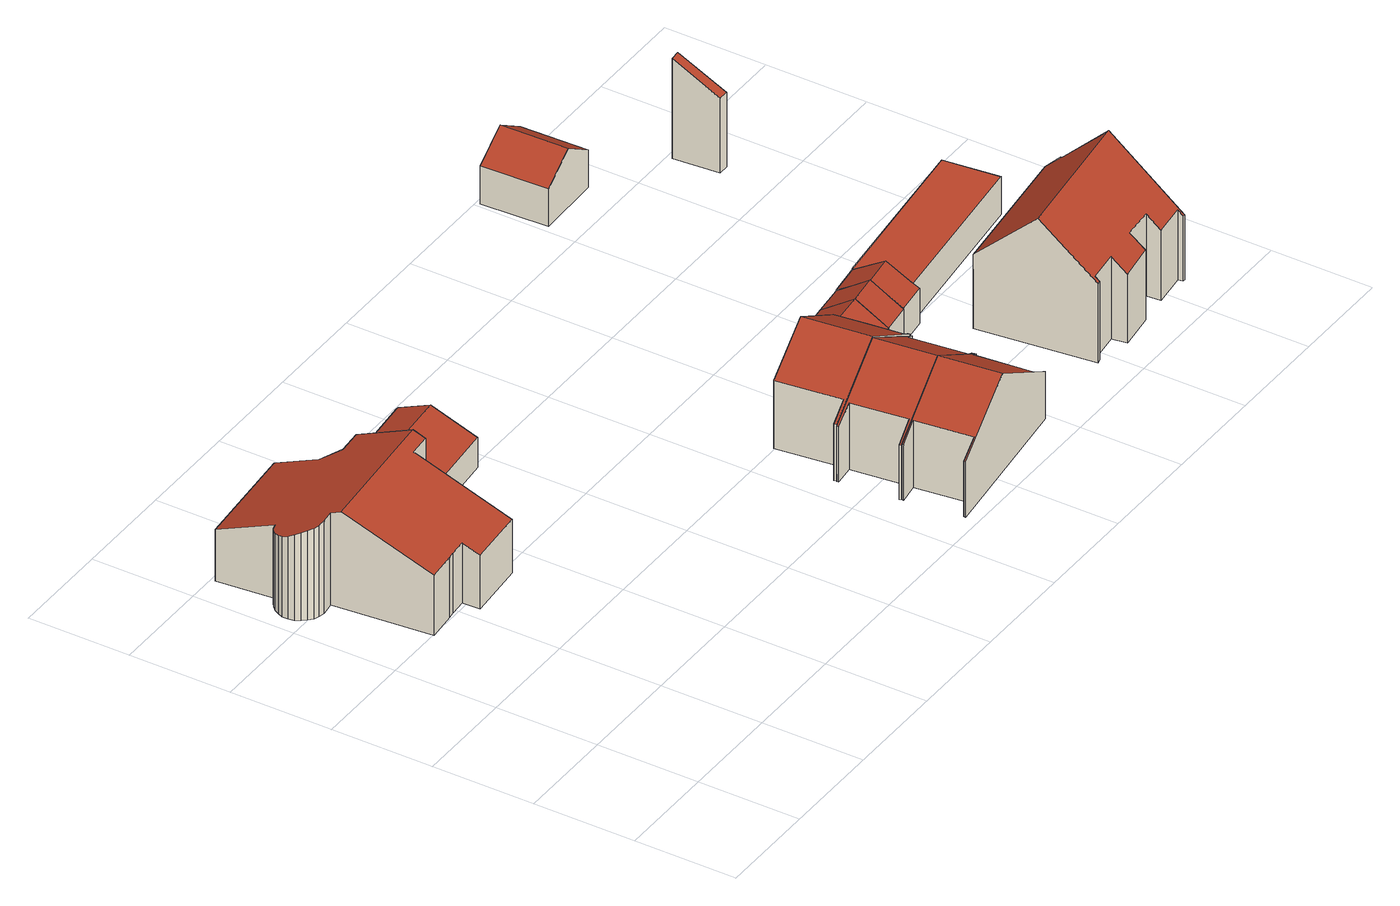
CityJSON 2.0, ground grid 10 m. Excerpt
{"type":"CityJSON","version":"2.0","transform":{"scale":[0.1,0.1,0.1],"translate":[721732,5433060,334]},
"CityObjects":{
"building1":{"type":"Building","attributes":{"Gemeindeschluessel":"09362000","HoeheDach":"345.980","HoeheGrund":"336.130","Methode":"2000","NiedrigsteTraufeDesGebaeudes":"341.359","Geometrietyp2DReferenz":"3000","measuredHeight":9.85,"function":"31001_1000","roofType":"3100"},"address":[{"Country":"Germany","Locality":"Regensburg","ThoroughfareName":"Biersackgasse 1"}],"geometry":[{"type":"Solid","lod":"2","boundaries":[[[[0,1,2,3,4,5,6,7,8,9,10,11,12,13,14,15,16,17,18,19,20]],[[21,5,4,22]],[[23,10,9,24]],[[25,7,6,26]],[[27,0,20,28]],[[29,19,18,30]],[[31,32,33,12,11]],[[34,35,14,13,36]],[[34,36,37,38]],[[28,20,19,29]],[[39,3,2,40]],[[41,42,43,44]],[[22,4,3,39]],[[31,23,24,45,25,26,21,22,39,40,46,27,28,29,30,47,48,49,35,34,38,50,51,52,41,44,32]],[[40,2,1,46]],[[33,43,42,53,54,55,37,36,13,12]],[[47,17,16,48]],[[51,54,53,52]],[[31,11,10,23]],[[0,27,46,1]],[[50,55,54,51]],[[24,9,8,45]],[[38,37,55,50]],[[52,53,42,41]],[[48,16,15,49]],[[7,25,45,8]],[[30,18,17,47]],[[26,6,5,21]],[[49,15,14,35]],[[44,43,33,32]]]],"semantics":{"surfaces":[{"type":"RoofSurface","Dachneigung":"67.361","Dachorientierung":"357.130","Flaeche":"158.923","Z_MAX":"9.850","Z_MAX_ASL":"345.980","Z_MIN":"5.229","Z_MIN_ASL":"341.359"},{"type":"WallSurface","Flaeche":"4.812","Z_MAX":"8.750","Z_MAX_ASL":"344.880","Z_MIN":"-0.000","Z_MIN_ASL":"336.130"},{"type":"WallSurface","Flaeche":"5.278","Z_MAX":"9.468","Z_MAX_ASL":"345.598","Z_MIN":"-0.000","Z_MIN_ASL":"336.130"},{"type":"WallSurface","Flaeche":"5.039","Z_MAX":"9.157","Z_MAX_ASL":"345.288","Z_MIN":"-0.000","Z_MIN_ASL":"336.130"},{"type":"WallSurface","Flaeche":"4.268","Z_MAX":"7.734","Z_MAX_ASL":"343.864","Z_MIN":"-0.000","Z_MIN_ASL":"336.130"},{"type":"WallSurface","Flaeche":"35.976","Z_MAX":"7.576","Z_MAX_ASL":"343.706","Z_MIN":"-0.000","Z_MIN_ASL":"336.130"},{"type":"WallSurface","Flaeche":"79.052","Z_MAX":"9.850","Z_MAX_ASL":"345.980","Z_MIN":"-0.000","Z_MIN_ASL":"336.130"},{"type":"WallSurface","Flaeche":"58.484","Z_MAX":"9.850","Z_MAX_ASL":"345.980","Z_MIN":"-0.000","Z_MIN_ASL":"336.130"},{"type":"WallSurface","Flaeche":"20.923","Z_MAX":"9.330","Z_MAX_ASL":"345.460","Z_MIN":"-0.000","Z_MIN_ASL":"336.130"},{"type":"WallSurface","Flaeche":"4.260","Z_MAX":"7.627","Z_MAX_ASL":"343.757","Z_MIN":"-0.000","Z_MIN_ASL":"336.130"},{"type":"WallSurface","Flaeche":"4.554","Z_MAX":"8.291","Z_MAX_ASL":"344.421","Z_MIN":"-0.000","Z_MIN_ASL":"336.130"},{"type":"WallSurface","Flaeche":"3.417","Z_MAX":"6.205","Z_MAX_ASL":"342.335","Z_MIN":"-0.000","Z_MIN_ASL":"336.130"},{"type":"WallSurface","Flaeche":"4.635","Z_MAX":"8.519","Z_MAX_ASL":"344.649","Z_MIN":"-0.000","Z_MIN_ASL":"336.130"},{"type":"GroundSurface","Flaeche":"256.060","Z_MAX":"-0.000","Z_MAX_ASL":"336.130","Z_MIN":"-0.000","Z_MIN_ASL":"336.130"},{"type":"WallSurface","Flaeche":"4.449","Z_MAX":"8.073","Z_MAX_ASL":"344.203","Z_MIN":"-0.000","Z_MIN_ASL":"336.130"},{"type":"RoofSurface","Dachneigung":"67.361","Dachorientierung":"177.130","Flaeche":"118.513","Z_MAX":"9.850","Z_MAX_ASL":"345.980","Z_MIN":"5.476","Z_MIN_ASL":"341.606"},{"type":"WallSurface","Flaeche":"25.821","Z_MAX":"6.992","Z_MAX_ASL":"343.122","Z_MIN":"-0.000","Z_MIN_ASL":"336.130"},{"type":"WallSurface","Flaeche":"10.174","Z_MAX":"6.203","Z_MAX_ASL":"342.333","Z_MIN":"-0.000","Z_MIN_ASL":"336.130"},{"type":"WallSurface","Flaeche":"12.987","Z_MAX":"9.468","Z_MAX_ASL":"345.598","Z_MIN":"-0.000","Z_MIN_ASL":"336.130"},{"type":"WallSurface","Flaeche":"4.308","Z_MAX":"7.884","Z_MAX_ASL":"344.014","Z_MIN":"-0.000","Z_MIN_ASL":"336.130"},{"type":"WallSurface","Flaeche":"31.855","Z_MAX":"5.476","Z_MAX_ASL":"341.606","Z_MIN":"-0.000","Z_MIN_ASL":"336.130"},{"type":"WallSurface","Flaeche":"5.152","Z_MAX":"9.414","Z_MAX_ASL":"345.545","Z_MIN":"-0.000","Z_MIN_ASL":"336.130"},{"type":"WallSurface","Flaeche":"68.417","Z_MAX":"9.330","Z_MAX_ASL":"345.460","Z_MIN":"-0.000","Z_MIN_ASL":"336.130"},{"type":"WallSurface","Flaeche":"10.496","Z_MAX":"6.205","Z_MAX_ASL":"342.335","Z_MIN":"-0.000","Z_MIN_ASL":"336.130"},{"type":"WallSurface","Flaeche":"15.302","Z_MAX":"7.627","Z_MAX_ASL":"343.757","Z_MIN":"-0.000","Z_MIN_ASL":"336.130"},{"type":"WallSurface","Flaeche":"5.134","Z_MAX":"9.308","Z_MAX_ASL":"345.438","Z_MIN":"-0.000","Z_MIN_ASL":"336.130"},{"type":"WallSurface","Flaeche":"56.363","Z_MAX":"5.234","Z_MAX_ASL":"341.364","Z_MIN":"-0.000","Z_MIN_ASL":"336.130"},{"type":"WallSurface","Flaeche":"4.956","Z_MAX":"8.967","Z_MAX_ASL":"345.097","Z_MIN":"-0.000","Z_MIN_ASL":"336.130"},{"type":"WallSurface","Flaeche":"18.176","Z_MAX":"7.631","Z_MAX_ASL":"343.761","Z_MIN":"-0.000","Z_MIN_ASL":"336.130"},{"type":"WallSurface","Flaeche":"18.448","Z_MAX":"6.204","Z_MAX_ASL":"342.334","Z_MIN":"-0.000","Z_MIN_ASL":"336.130"}],"values":[[0,1,2,3,4,5,6,7,8,9,10,11,12,13,14,15,16,17,18,19,20,21,22,23,24,25,26,27,28,29]]}}]},
"building2":{"type":"Building","attributes":{"Gemeindeschluessel":"09362000","HoeheDach":"341.314","HoeheGrund":"336.280","Methode":"2000","NiedrigsteTraufeDesGebaeudes":"339.428","Geometrietyp2DReferenz":"3000","measuredHeight":5.03,"function":"31001_2463","roofType":"3100"},"geometry":[{"type":"Solid","lod":"2","boundaries":[[[[56,57,58,59]],[[60,56,59,61,62,63]],[[64,65,66,67,68,69]],[[61,69,68,62]],[[62,68,67,63]],[[59,58,64,69,61]],[[63,67,66,60]],[[60,66,65,57,56]],[[58,57,65,64]]]],"semantics":{"surfaces":[{"type":"WallSurface","Flaeche":"30.323","Z_MAX":"3.148","Z_MAX_ASL":"339.428","Z_MIN":"0.000","Z_MIN_ASL":"336.280"},{"type":"GroundSurface","Flaeche":"72.489","Z_MAX":"0.000","Z_MAX_ASL":"336.280","Z_MIN":"0.000","Z_MIN_ASL":"336.280"},{"type":"RoofSurface","Dachneigung":"67.292","Dachorientierung":"354.873","Flaeche":"31.434","Z_MAX":"5.034","Z_MAX_ASL":"341.314","Z_MIN":"3.756","Z_MIN_ASL":"340.036"},{"type":"WallSurface","Flaeche":"5.692","Z_MAX":"4.170","Z_MAX_ASL":"340.450","Z_MIN":"0.000","Z_MIN_ASL":"336.280"},{"type":"WallSurface","Flaeche":"31.412","Z_MAX":"3.759","Z_MAX_ASL":"340.039","Z_MIN":"0.000","Z_MIN_ASL":"336.280"},{"type":"WallSurface","Flaeche":"27.937","Z_MAX":"5.034","Z_MAX_ASL":"341.314","Z_MIN":"0.000","Z_MIN_ASL":"336.280"},{"type":"WallSurface","Flaeche":"1.056","Z_MAX":"3.761","Z_MAX_ASL":"340.041","Z_MIN":"0.000","Z_MIN_ASL":"336.280"},{"type":"WallSurface","Flaeche":"31.823","Z_MAX":"5.034","Z_MAX_ASL":"341.314","Z_MIN":"0.000","Z_MIN_ASL":"336.280"},{"type":"RoofSurface","Dachneigung":"67.295","Dachorientierung":"174.880","Flaeche":"47.145","Z_MAX":"5.034","Z_MAX_ASL":"341.314","Z_MIN":"3.148","Z_MIN_ASL":"339.428"}],"values":[[0,1,2,3,4,5,6,7,8]]}}]},
"building3":{"type":"Building","attributes":{"Gemeindeschluessel":"09362000","HoeheDach":"345.960","HoeheGrund":"335.750","Methode":"2000","NiedrigsteTraufeDesGebaeudes":"340.648","Geometrietyp2DReferenz":"3000","measuredHeight":10.21,"function":"31001_1000","roofType":"3100"},"address":[{"Country":"Germany","Locality":"Regensburg","ThoroughfareName":"Großprüfening 22e"}],"geometry":[{"type":"Solid","lod":"2","boundaries":[[[[70,71,72,73]],[[74,75,76,77]],[[78,79,72,71,76,75,80,81]],[[72,79,82,73]],[[74,83,84,80,75]],[[85,86,87,88]],[[82,79,78,89]],[[78,81,90,91,89]],[[92,87,86,93,90,81,80,84]],[[94,92,84,83]],[[95,93,86,85]],[[88,87,92,94]],[[91,95,85,88,94,83,74,77,70,73,82,89]],[[76,71,70,77]],[[91,90,93,95]]]],"semantics":{"surfaces":[{"type":"WallSurface","Flaeche":"34.446","Z_MAX":"6.166","Z_MAX_ASL":"341.916","Z_MIN":"0.000","Z_MIN_ASL":"335.750"},{"type":"WallSurface","Flaeche":"1.210","Z_MAX":"5.710","Z_MAX_ASL":"341.460","Z_MIN":"0.000","Z_MIN_ASL":"335.750"},{"type":"RoofSurface","Dachneigung":"57.970","Dachorientierung":"85.586","Flaeche":"46.427","Z_MAX":"10.210","Z_MAX_ASL":"345.960","Z_MIN":"4.898","Z_MIN_ASL":"340.648"},{"type":"WallSurface","Flaeche":"11.210","Z_MAX":"6.166","Z_MAX_ASL":"341.916","Z_MIN":"0.000","Z_MIN_ASL":"335.750"},{"type":"WallSurface","Flaeche":"114.485","Z_MAX":"10.210","Z_MAX_ASL":"345.960","Z_MIN":"0.000","Z_MIN_ASL":"335.750"},{"type":"WallSurface","Flaeche":"38.801","Z_MAX":"6.979","Z_MAX_ASL":"342.729","Z_MIN":"0.000","Z_MIN_ASL":"335.750"},{"type":"WallSurface","Flaeche":"0.981","Z_MAX":"4.902","Z_MAX_ASL":"340.652","Z_MIN":"0.000","Z_MIN_ASL":"335.750"},{"type":"WallSurface","Flaeche":"121.231","Z_MAX":"10.210","Z_MAX_ASL":"345.960","Z_MIN":"0.000","Z_MIN_ASL":"335.750"},{"type":"RoofSurface","Dachneigung":"57.970","Dachorientierung":"265.585","Flaeche":"37.650","Z_MAX":"10.210","Z_MAX_ASL":"345.960","Z_MIN":"5.710","Z_MIN_ASL":"341.460"},{"type":"WallSurface","Flaeche":"1.144","Z_MAX":"5.713","Z_MAX_ASL":"341.463","Z_MIN":"0.000","Z_MIN_ASL":"335.750"},{"type":"WallSurface","Flaeche":"12.634","Z_MAX":"6.979","Z_MAX_ASL":"342.729","Z_MIN":"0.000","Z_MIN_ASL":"335.750"},{"type":"WallSurface","Flaeche":"12.583","Z_MAX":"6.953","Z_MAX_ASL":"342.703","Z_MIN":"0.000","Z_MIN_ASL":"335.750"},{"type":"GroundSurface","Flaeche":"71.277","Z_MAX":"0.000","Z_MAX_ASL":"335.750","Z_MIN":"0.000","Z_MIN_ASL":"335.750"},{"type":"WallSurface","Flaeche":"4.405","Z_MAX":"6.166","Z_MAX_ASL":"341.916","Z_MIN":"0.000","Z_MIN_ASL":"335.750"},{"type":"WallSurface","Flaeche":"1.261","Z_MAX":"5.736","Z_MAX_ASL":"341.486","Z_MIN":"0.000","Z_MIN_ASL":"335.750"}],"values":[[0,1,2,3,4,5,6,7,8,9,10,11,12,13,14]]}}]},
"building4":{"type":"Building","attributes":{"Gemeindeschluessel":"09362000","HoeheDach":"345.960","HoeheGrund":"335.820","Methode":"2000","NiedrigsteTraufeDesGebaeudes":"341.448","Geometrietyp2DReferenz":"3000","measuredHeight":10.14,"function":"31001_1000","roofType":"3100"},"address":[{"Country":"Germany","Locality":"Regensburg","ThoroughfareName":"Großprüfening 22d"}],"geometry":[{"type":"Solid","lod":"2","boundaries":[[[[96,97,98,99]],[[100,101,102,80,103,98,97,104]],[[105,99,98,103,106]],[[105,106,107,108]],[[80,75,109,110,111,107,106,103]],[[102,83,74,75,80]],[[112,110,109,113]],[[114,111,110,112]],[[113,109,75,74]],[[83,115,116,117,96,99,105,108,114,112,113,74]],[[83,102,101,115]],[[100,116,115,101]],[[116,100,104,117]],[[108,107,111,114]],[[117,104,97,96]]]],"semantics":{"surfaces":[{"type":"WallSurface","Flaeche":"1.243","Z_MAX":"5.645","Z_MAX_ASL":"341.465","Z_MIN":"-0.000","Z_MIN_ASL":"335.820"},{"type":"RoofSurface","Dachneigung":"57.985","Dachorientierung":"265.194","Flaeche":"37.839","Z_MAX":"10.140","Z_MAX_ASL":"345.960","Z_MIN":"5.627","Z_MIN_ASL":"341.448"},{"type":"WallSurface","Flaeche":"113.525","Z_MAX":"10.140","Z_MAX_ASL":"345.960","Z_MIN":"-0.000","Z_MIN_ASL":"335.820"},{"type":"WallSurface","Flaeche":"1.073","Z_MAX":"5.644","Z_MAX_ASL":"341.464","Z_MIN":"-0.000","Z_MIN_ASL":"335.820"},{"type":"RoofSurface","Dachneigung":"57.985","Dachorientierung":"85.194","Flaeche":"45.836","Z_MAX":"10.140","Z_MAX_ASL":"345.960","Z_MIN":"5.640","Z_MIN_ASL":"341.460"},{"type":"WallSurface","Flaeche":"113.496","Z_MAX":"10.140","Z_MAX_ASL":"345.960","Z_MIN":"-0.000","Z_MIN_ASL":"335.820"},{"type":"WallSurface","Flaeche":"4.366","Z_MAX":"6.113","Z_MAX_ASL":"341.933","Z_MIN":"-0.000","Z_MIN_ASL":"335.820"},{"type":"WallSurface","Flaeche":"34.089","Z_MAX":"6.113","Z_MAX_ASL":"341.933","Z_MIN":"-0.000","Z_MIN_ASL":"335.820"},{"type":"WallSurface","Flaeche":"1.131","Z_MAX":"5.659","Z_MAX_ASL":"341.479","Z_MIN":"-0.000","Z_MIN_ASL":"335.820"},{"type":"GroundSurface","Flaeche":"70.948","Z_MAX":"-0.000","Z_MAX_ASL":"335.820","Z_MIN":"-0.000","Z_MIN_ASL":"335.820"},{"type":"WallSurface","Flaeche":"1.131","Z_MAX":"5.629","Z_MAX_ASL":"341.450","Z_MIN":"-0.000","Z_MIN_ASL":"335.820"},{"type":"WallSurface","Flaeche":"12.624","Z_MAX":"6.889","Z_MAX_ASL":"342.709","Z_MIN":"-0.000","Z_MIN_ASL":"335.820"},{"type":"WallSurface","Flaeche":"38.644","Z_MAX":"6.889","Z_MAX_ASL":"342.709","Z_MIN":"-0.000","Z_MIN_ASL":"335.820"},{"type":"WallSurface","Flaeche":"4.362","Z_MAX":"6.108","Z_MAX_ASL":"341.928","Z_MIN":"-0.000","Z_MIN_ASL":"335.820"},{"type":"WallSurface","Flaeche":"12.512","Z_MAX":"6.889","Z_MAX_ASL":"342.709","Z_MIN":"-0.000","Z_MIN_ASL":"335.820"}],"values":[[0,1,2,3,4,5,6,7,8,9,10,11,12,13,14]]}}]},
"building5":{"type":"Building","attributes":{"Gemeindeschluessel":"09362000","HoeheDach":"346.100","HoeheGrund":"335.881","Methode":"2000","NiedrigsteTraufeDesGebaeudes":"341.652","Geometrietyp2DReferenz":"3000","measuredHeight":10.22,"function":"31001_1000","roofType":"3100"},"address":[{"Country":"Germany","Locality":"Regensburg","ThoroughfareName":"Großprüfening 22c"}],"geometry":[{"type":"Solid","lod":"2","boundaries":[[[[118,119,120,121,122,123,124,125,126]],[[127,128,129,130,131,132]],[[133,125,124,134]],[[123,135,134,124]],[[122,121,132,131,136]],[[130,129,118,126,137]],[[133,134,135,136,131,130,137]],[[125,133,137,126]],[[120,127,132,121]],[[122,136,135,123]],[[118,129,128,119]],[[127,120,119,128]]]],"semantics":{"surfaces":[{"type":"GroundSurface","Flaeche":"78.804","Z_MAX":"-0.001","Z_MAX_ASL":"335.880","Z_MIN":"-0.001","Z_MIN_ASL":"335.880"},{"type":"RoofSurface","Dachneigung":"58.358","Dachorientierung":"263.126","Flaeche":"41.650","Z_MAX":"10.219","Z_MAX_ASL":"346.100","Z_MIN":"5.771","Z_MIN_ASL":"341.652"},{"type":"WallSurface","Flaeche":"4.500","Z_MAX":"6.264","Z_MAX_ASL":"342.146","Z_MIN":"-0.001","Z_MIN_ASL":"335.880"},{"type":"WallSurface","Flaeche":"22.171","Z_MAX":"6.264","Z_MAX_ASL":"342.146","Z_MIN":"-0.001","Z_MIN_ASL":"335.880"},{"type":"WallSurface","Flaeche":"97.917","Z_MAX":"10.219","Z_MAX_ASL":"346.100","Z_MIN":"-0.001","Z_MIN_ASL":"335.880"},{"type":"WallSurface","Flaeche":"115.119","Z_MAX":"10.219","Z_MAX_ASL":"346.100","Z_MIN":"-0.001","Z_MIN_ASL":"335.880"},{"type":"RoofSurface","Dachneigung":"58.358","Dachorientierung":"83.126","Flaeche":"50.914","Z_MAX":"10.219","Z_MAX_ASL":"346.100","Z_MIN":"5.802","Z_MIN_ASL":"341.683"},{"type":"WallSurface","Flaeche":"1.231","Z_MAX":"5.805","Z_MAX_ASL":"341.686","Z_MIN":"-0.001","Z_MIN_ASL":"335.880"},{"type":"WallSurface","Flaeche":"45.332","Z_MAX":"6.999","Z_MAX_ASL":"342.880","Z_MIN":"-0.001","Z_MIN_ASL":"335.880"},{"type":"WallSurface","Flaeche":"18.614","Z_MAX":"6.264","Z_MAX_ASL":"342.146","Z_MIN":"-0.001","Z_MIN_ASL":"335.880"},{"type":"WallSurface","Flaeche":"1.282","Z_MAX":"5.773","Z_MAX_ASL":"341.654","Z_MIN":"-0.001","Z_MIN_ASL":"335.880"},{"type":"WallSurface","Flaeche":"12.730","Z_MAX":"6.999","Z_MAX_ASL":"342.880","Z_MIN":"-0.001","Z_MIN_ASL":"335.880"}],"values":[[0,1,2,3,4,5,6,7,8,9,10,11]]}}]},
"building6":{"type":"Building","attributes":{"Gemeindeschluessel":"09362000","HoeheDach":"340.720","HoeheGrund":"334.990","Methode":"1000","NiedrigsteTraufeDesGebaeudes":"338.592","Geometrietyp2DReferenz":"3000","measuredHeight":5.73,"function":"31001_2000","roofType":"3100"},"geometry":[{"type":"Solid","lod":"2","boundaries":[[[[138,139,140,141,142]],[[143,140,139,144]],[[145,138,142,146,147]],[[144,139,138,145]],[[148,143,144,145,147]],[[147,146,149,148]],[[142,141,149,146]],[[148,149,141,140,143]]]],"semantics":{"surfaces":[{"type":"RoofSurface","Dachneigung":"55.997","Dachorientierung":"172.987","Flaeche":"17.399","Z_MAX":"5.730","Z_MAX_ASL":"340.720","Z_MIN":"3.606","Z_MIN_ASL":"338.596"},{"type":"WallSurface","Flaeche":"16.502","Z_MAX":"3.606","Z_MAX_ASL":"338.596","Z_MIN":"0.000","Z_MIN_ASL":"334.990"},{"type":"WallSurface","Flaeche":"15.726","Z_MAX":"5.730","Z_MAX_ASL":"340.720","Z_MIN":"0.000","Z_MIN_ASL":"334.990"},{"type":"WallSurface","Flaeche":"13.694","Z_MAX":"5.610","Z_MAX_ASL":"340.600","Z_MIN":"0.000","Z_MIN_ASL":"334.990"},{"type":"GroundSurface","Flaeche":"28.855","Z_MAX":"0.000","Z_MAX_ASL":"334.990","Z_MIN":"0.000","Z_MIN_ASL":"334.990"},{"type":"WallSurface","Flaeche":"16.499","Z_MAX":"3.609","Z_MAX_ASL":"338.599","Z_MIN":"0.000","Z_MIN_ASL":"334.990"},{"type":"RoofSurface","Dachneigung":"56.007","Dachorientierung":"352.975","Flaeche":"17.405","Z_MAX":"5.730","Z_MAX_ASL":"340.720","Z_MIN":"3.602","Z_MIN_ASL":"338.592"},{"type":"WallSurface","Flaeche":"29.386","Z_MAX":"5.730","Z_MAX_ASL":"340.720","Z_MIN":"0.000","Z_MIN_ASL":"334.990"}],"values":[[0,1,2,3,4,5,6,7]]}}]},
"building7":{"type":"Building","attributes":{"Gemeindeschluessel":"09362000","HoeheDach":"340.653","HoeheGrund":"335.010","Methode":"1000","NiedrigsteTraufeDesGebaeudes":"338.613","Geometrietyp2DReferenz":"3000","measuredHeight":5.64,"function":"31001_2000","roofType":"3100"},"geometry":[{"type":"Solid","lod":"2","boundaries":[[[[140,150,151,141]],[[143,140,141,149,148]],[[152,150,140,143]],[[141,151,153,149]],[[154,152,143,148]],[[154,153,151,150,152]],[[148,149,153,154]]]],"semantics":{"surfaces":[{"type":"RoofSurface","Dachneigung":"57.075","Dachorientierung":"172.927","Flaeche":"11.165","Z_MAX":"5.643","Z_MAX_ASL":"340.653","Z_MIN":"3.607","Z_MIN_ASL":"338.617"},{"type":"WallSurface","Flaeche":"29.104","Z_MAX":"5.643","Z_MAX_ASL":"340.653","Z_MIN":"0.000","Z_MIN_ASL":"335.010"},{"type":"WallSurface","Flaeche":"10.751","Z_MAX":"3.607","Z_MAX_ASL":"338.617","Z_MIN":"0.000","Z_MIN_ASL":"335.010"},{"type":"RoofSurface","Dachneigung":"57.069","Dachorientierung":"352.934","Flaeche":"11.166","Z_MAX":"5.643","Z_MAX_ASL":"340.653","Z_MIN":"3.603","Z_MIN_ASL":"338.613"},{"type":"GroundSurface","Flaeche":"18.742","Z_MAX":"0.000","Z_MAX_ASL":"335.010","Z_MIN":"0.000","Z_MIN_ASL":"335.010"},{"type":"WallSurface","Flaeche":"29.068","Z_MAX":"5.643","Z_MAX_ASL":"340.653","Z_MIN":"0.000","Z_MIN_ASL":"335.010"},{"type":"WallSurface","Flaeche":"10.744","Z_MAX":"3.609","Z_MAX_ASL":"338.619","Z_MIN":"0.000","Z_MIN_ASL":"335.010"}],"values":[[0,1,2,3,4,5,6]]}}]},
"building8":{"type":"Building","attributes":{"Gemeindeschluessel":"09362000","HoeheDach":"340.632","HoeheGrund":"335.070","Methode":"1000","NiedrigsteTraufeDesGebaeudes":"338.656","Geometrietyp2DReferenz":"3000","measuredHeight":5.56,"function":"31001_2000","roofType":"3100"},"geometry":[{"type":"Solid","lod":"2","boundaries":[[[[155,156,157,158,159]],[[159,158,160,161]],[[156,162,163,164,157]],[[161,165,166,155,159]],[[157,164,160,158]],[[166,162,156,155]],[[165,163,162,166]],[[161,160,164,163,165]]]],"semantics":{"surfaces":[{"type":"WallSurface","Flaeche":"28.744","Z_MAX":"5.562","Z_MAX_ASL":"340.632","Z_MIN":"0.000","Z_MIN_ASL":"335.070"},{"type":"WallSurface","Flaeche":"11.408","Z_MAX":"3.586","Z_MAX_ASL":"338.656","Z_MIN":"0.000","Z_MIN_ASL":"335.070"},{"type":"RoofSurface","Dachneigung":"57.835","Dachorientierung":"173.058","Flaeche":"11.809","Z_MAX":"5.562","Z_MAX_ASL":"340.632","Z_MIN":"3.586","Z_MIN_ASL":"338.656"},{"type":"GroundSurface","Flaeche":"19.990","Z_MAX":"0.000","Z_MAX_ASL":"335.070","Z_MIN":"0.000","Z_MIN_ASL":"335.070"},{"type":"RoofSurface","Dachneigung":"57.835","Dachorientierung":"353.050","Flaeche":"11.810","Z_MAX":"5.562","Z_MAX_ASL":"340.632","Z_MIN":"3.586","Z_MIN_ASL":"338.656"},{"type":"WallSurface","Flaeche":"11.405","Z_MAX":"3.586","Z_MAX_ASL":"338.656","Z_MIN":"0.000","Z_MIN_ASL":"335.070"},{"type":"WallSurface","Flaeche":"2.755","Z_MAX":"4.041","Z_MAX_ASL":"339.111","Z_MIN":"0.000","Z_MIN_ASL":"335.070"},{"type":"WallSurface","Flaeche":"25.989","Z_MAX":"5.562","Z_MAX_ASL":"340.632","Z_MIN":"0.000","Z_MIN_ASL":"335.070"}],"values":[[0,1,2,3,4,5,6,7]]}}]},
"building9":{"type":"Building","attributes":{"Gemeindeschluessel":"09362000","HoeheDach":"348.920","HoeheGrund":"335.730","Methode":"2000","NiedrigsteTraufeDesGebaeudes":"342.391","Geometrietyp2DReferenz":"3000","measuredHeight":13.19,"function":"31001_1000","roofType":"3100"},"address":[{"Country":"Germany","Locality":"Regensburg","ThoroughfareName":"Großprüfening 22b"}],"geometry":[{"type":"Solid","lod":"2","boundaries":[[[[167,168,169,170]],[[171,172,173,174,175,176,177,178,179,180,181,169,168,182]],[[170,169,181,183]],[[184,177,176,185]],[[186,174,173,187]],[[188,183,181,180,189]],[[190,182,168,167]],[[186,187,191,192,190,167,170,183,188,193,194,195,196,184,185,197]],[[171,182,190,192]],[[185,176,175,197]],[[175,174,186,197]],[[173,172,191,187]],[[191,172,171,192]],[[193,198,199,194]],[[196,178,177,184]],[[198,193,188,189]],[[200,195,194,199]],[[198,189,180,179,200,199]],[[179,178,196,195,200]]]],"semantics":{"surfaces":[{"type":"WallSurface","Flaeche":"3.989","Z_MAX":"8.506","Z_MAX_ASL":"344.236","Z_MIN":"-0.000","Z_MIN_ASL":"335.730"},{"type":"RoofSurface","Dachneigung":"47.043","Dachorientierung":"175.385","Flaeche":"110.515","Z_MAX":"13.190","Z_MAX_ASL":"348.920","Z_MIN":"6.661","Z_MIN_ASL":"342.391"},{"type":"WallSurface","Flaeche":"3.313","Z_MAX":"8.061","Z_MAX_ASL":"343.791","Z_MIN":"-0.000","Z_MIN_ASL":"335.730"},{"type":"WallSurface","Flaeche":"3.459","Z_MAX":"7.130","Z_MAX_ASL":"342.860","Z_MIN":"-0.000","Z_MIN_ASL":"335.730"},{"type":"WallSurface","Flaeche":"26.389","Z_MAX":"8.513","Z_MAX_ASL":"344.243","Z_MIN":"-0.000","Z_MIN_ASL":"335.730"},{"type":"WallSurface","Flaeche":"121.049","Z_MAX":"13.190","Z_MAX_ASL":"348.920","Z_MIN":"-0.000","Z_MIN_ASL":"335.730"},{"type":"WallSurface","Flaeche":"27.501","Z_MAX":"8.516","Z_MAX_ASL":"344.246","Z_MIN":"-0.000","Z_MIN_ASL":"335.730"},{"type":"GroundSurface","Flaeche":"164.739","Z_MAX":"-0.000","Z_MAX_ASL":"335.730","Z_MIN":"-0.000","Z_MIN_ASL":"335.730"},{"type":"WallSurface","Flaeche":"11.760","Z_MAX":"8.516","Z_MAX_ASL":"344.246","Z_MIN":"-0.000","Z_MIN_ASL":"335.730"},{"type":"WallSurface","Flaeche":"23.025","Z_MAX":"7.130","Z_MAX_ASL":"342.860","Z_MIN":"-0.000","Z_MIN_ASL":"335.730"},{"type":"WallSurface","Flaeche":"11.685","Z_MAX":"8.513","Z_MAX_ASL":"344.243","Z_MIN":"-0.000","Z_MIN_ASL":"335.730"},{"type":"WallSurface","Flaeche":"11.684","Z_MAX":"8.512","Z_MAX_ASL":"344.242","Z_MIN":"-0.000","Z_MIN_ASL":"335.730"},{"type":"WallSurface","Flaeche":"25.995","Z_MAX":"7.120","Z_MAX_ASL":"342.850","Z_MIN":"-0.000","Z_MIN_ASL":"335.730"},{"type":"WallSurface","Flaeche":"12.381","Z_MAX":"8.978","Z_MAX_ASL":"344.708","Z_MIN":"-0.000","Z_MIN_ASL":"335.730"},{"type":"WallSurface","Flaeche":"1.870","Z_MAX":"6.663","Z_MAX_ASL":"342.393","Z_MIN":"-0.000","Z_MIN_ASL":"335.730"},{"type":"WallSurface","Flaeche":"106.558","Z_MAX":"7.587","Z_MAX_ASL":"343.317","Z_MIN":"-0.000","Z_MIN_ASL":"335.730"},{"type":"WallSurface","Flaeche":"1.350","Z_MAX":"8.978","Z_MAX_ASL":"344.708","Z_MIN":"-0.000","Z_MIN_ASL":"335.730"},{"type":"RoofSurface","Dachneigung":"47.043","Dachorientierung":"355.385","Flaeche":"114.580","Z_MAX":"13.190","Z_MAX_ASL":"348.920","Z_MIN":"7.587","Z_MIN_ASL":"343.317"},{"type":"WallSurface","Flaeche":"119.754","Z_MAX":"13.190","Z_MAX_ASL":"348.920","Z_MIN":"-0.000","Z_MIN_ASL":"335.730"}],"values":[[0,1,2,3,4,5,6,7,8,9,10,11,12,13,14,15,16,17,18]]}}]},
"building10":{"type":"Building","attributes":{"Gemeindeschluessel":"09362000","HoeheDach":"341.257","HoeheGrund":"335.230","Methode":"1000","NiedrigsteTraufeDesGebaeudes":"339.096","Geometrietyp2DReferenz":"3000","measuredHeight":6.03,"function":"31001_2000","roofType":"3100"},"geometry":[{"type":"Solid","lod":"2","boundaries":[[[[201,202,203,204]],[[205,206,203,202]],[[207,208,205,202,201]],[[208,209,206,205]],[[204,210,207,201]],[[204,203,206,209,210]],[[210,209,208,207]]]],"semantics":{"surfaces":[{"type":"WallSurface","Flaeche":"25.686","Z_MAX":"3.869","Z_MAX_ASL":"339.099","Z_MIN":"0.000","Z_MIN_ASL":"335.230"},{"type":"RoofSurface","Dachneigung":"56.633","Dachorientierung":"267.937","Flaeche":"26.015","Z_MAX":"6.027","Z_MAX_ASL":"341.257","Z_MIN":"3.866","Z_MIN_ASL":"339.096"},{"type":"WallSurface","Flaeche":"32.357","Z_MAX":"6.023","Z_MAX_ASL":"341.253","Z_MIN":"0.000","Z_MIN_ASL":"335.230"},{"type":"RoofSurface","Dachneigung":"56.629","Dachorientierung":"88.035","Flaeche":"25.934","Z_MAX":"6.027","Z_MAX_ASL":"341.257","Z_MIN":"3.866","Z_MIN_ASL":"339.096"},{"type":"GroundSurface","Flaeche":"43.384","Z_MAX":"0.000","Z_MAX_ASL":"335.230","Z_MIN":"0.000","Z_MIN_ASL":"335.230"},{"type":"WallSurface","Flaeche":"32.457","Z_MAX":"6.027","Z_MAX_ASL":"341.257","Z_MIN":"0.000","Z_MIN_ASL":"335.230"},{"type":"WallSurface","Flaeche":"25.532","Z_MAX":"3.869","Z_MAX_ASL":"339.099","Z_MIN":"0.000","Z_MIN_ASL":"335.230"}],"values":[[0,1,2,3,4,5,6]]}}]},
"building11":{"type":"Building","attributes":{"Gemeindeschluessel":"09362000","HoeheDach":"338.756","HoeheGrund":"334.910","Methode":"1000","NiedrigsteTraufeDesGebaeudes":"338.756","Geometrietyp2DReferenz":"3000","measuredHeight":3.85,"function":"51009_1610","roofType":"1000"},"geometry":[{"type":"Solid","lod":"2","boundaries":[[[[211,212,213,214]],[[215,216,212,211]],[[214,213,217,218]],[[211,214,218,215]],[[218,217,216,215]],[[216,217,213,212]]]],"semantics":{"surfaces":[{"type":"WallSurface","Flaeche":"66.608","Z_MAX":"3.846","Z_MAX_ASL":"338.756","Z_MIN":"0.000","Z_MIN_ASL":"334.910"},{"type":"WallSurface","Flaeche":"21.390","Z_MAX":"3.846","Z_MAX_ASL":"338.756","Z_MIN":"0.000","Z_MIN_ASL":"334.910"},{"type":"WallSurface","Flaeche":"21.154","Z_MAX":"3.846","Z_MAX_ASL":"338.756","Z_MIN":"0.000","Z_MIN_ASL":"334.910"},{"type":"GroundSurface","Flaeche":"95.748","Z_MAX":"0.000","Z_MAX_ASL":"334.910","Z_MIN":"0.000","Z_MIN_ASL":"334.910"},{"type":"WallSurface","Flaeche":"66.551","Z_MAX":"3.846","Z_MAX_ASL":"338.756","Z_MIN":"0.000","Z_MIN_ASL":"334.910"},{"type":"RoofSurface","Dachneigung":"90.000","Dachorientierung":"-1.000","Flaeche":"95.748","Z_MAX":"3.846","Z_MAX_ASL":"338.756","Z_MIN":"3.846","Z_MIN_ASL":"338.756"}],"values":[[0,1,2,3,4,5]]}}]},
"building12":{"type":"Building","attributes":{"Gemeindeschluessel":"09362000","HoeheDach":"345.283","HoeheGrund":"334.960","Methode":"2000","NiedrigsteTraufeDesGebaeudes":"342.669","Geometrietyp2DReferenz":"3000","measuredHeight":10.32,"function":"51009_1610","roofType":"2100"},"geometry":[{"type":"Solid","lod":"2","boundaries":[[[[219,220,221,222]],[[222,223,224,219]],[[221,225,223,222]],[[223,225,226,224]],[[220,226,225,221]],[[219,224,226,220]]]],"semantics":{"surfaces":[{"type":"GroundSurface","Flaeche":"4.579","Z_MAX":"0.000","Z_MAX_ASL":"334.960","Z_MIN":"0.000","Z_MIN_ASL":"334.960"},{"type":"WallSurface","Flaeche":"40.833","Z_MAX":"10.317","Z_MAX_ASL":"345.277","Z_MIN":"0.000","Z_MIN_ASL":"334.960"},{"type":"WallSurface","Flaeche":"7.817","Z_MAX":"7.709","Z_MAX_ASL":"342.669","Z_MIN":"0.000","Z_MIN_ASL":"334.960"},{"type":"RoofSurface","Dachneigung":"60.073","Dachorientierung":"174.896","Flaeche":"5.283","Z_MAX":"10.323","Z_MAX_ASL":"345.283","Z_MIN":"7.709","Z_MIN_ASL":"342.669"},{"type":"WallSurface","Flaeche":"40.945","Z_MAX":"10.323","Z_MAX_ASL":"345.283","Z_MIN":"0.000","Z_MIN_ASL":"334.960"},{"type":"WallSurface","Flaeche":"10.371","Z_MAX":"10.323","Z_MAX_ASL":"345.283","Z_MIN":"0.000","Z_MIN_ASL":"334.960"}],"values":[[0,1,2,3,4,5]]}}]}
},
"vertices":[
[10,426,99],[6,422,100],[3,417,102],[1,412,104],[1,406,106],[2,401,109],[5,396,111],[8,392,113],[13,388,114],[18,386,115],[24,385,116],[37,387,116],[38,377,120],[170,389,120],[165,442,98],[141,440,98],[126,454,91],[122,496,74],[15,487,74],[20,431,97],[14,429,98],[2,401,21],[1,406,21],[24,385,21],[18,386,21],[8,392,21],[5,396,21],[10,426,21],[14,429,21],[20,431,21],[15,487,21],[37,387,21],[46,290,21],[46,290,83],[171,377,21],[165,442,21],[171,377,115],[149,375,115],[149,375,21],[1,412,21],[3,417,21],[81,294,21],[81,294,83],[75,293,83],[75,293,21],[13,388,21],[6,422,21],[122,496,21],[126,454,21],[141,440,21],[157,283,21],[99,278,21],[98,295,21],[98,295,83],[99,278,76],[157,283,76],
[267,386,23],[267,386,54],[171,377,54],[171,377,23],[261,461,23],[165,442,23],[175,453,23],[258,461,23],[167,422,73],[263,430,73],[261,461,60],[258,461,60],[175,453,60],[165,442,64],
[559,80,18],[559,80,79],[565,24,79],[565,24,18],[566,83,18],[566,83,75],[566,81,75],[566,81,18],[585,25,67],[585,27,66],[494,74,120],[501,14,120],[585,27,18],[423,65,18],[423,65,75],[450,10,18],[450,10,87],[443,66,87],[443,66,18],[585,25,18],[430,6,75],[430,6,18],[423,63,75],[430,8,75],[423,63,18],[430,8,18],
[416,123,18],[416,123,75],[416,125,75],[416,125,18],[443,70,87],[422,67,74],[423,65,74],[487,134,120],[436,125,87],[558,142,18],[558,142,75],[559,140,75],[559,140,18],[565,85,75],[558,84,79],[551,139,79],[558,84,18],[565,85,18],[551,139,18],[422,67,18],[443,70,18],[436,125,18],
[416,125,19],[415,127,19],[435,130,19],[427,194,19],[543,208,19],[547,179,19],[551,143,19],[558,144,19],[558,142,19],[435,130,89],[415,127,77],[416,125,77],[487,134,121],[479,200,121],[427,194,89],[558,144,77],[551,143,81],[547,179,81],[543,208,81],[558,142,77],
[543,208,66],[547,179,46],[592,184,46],[588,215,67],[543,210,67],[592,184,10],[547,179,10],[543,208,10],[539,241,46],[539,241,10],[584,247,10],[584,247,46],
[622,188,46],[618,219,67],[622,188,10],[614,250,46],[614,250,10],
[622,188,11],[622,188,47],[618,219,66],[614,250,47],[614,250,11],[646,254,47],[646,254,11],[653,192,47],[652,199,51],[649,223,66],[652,199,11],[653,192,11],
[681,36,17],[681,36,102],[682,32,98],[682,32,17],[715,25,88],[751,30,89],[749,45,102],[780,48,102],[782,34,89],[814,38,89],[815,33,84],[817,33,84],[809,103,149],[671,86,149],[678,31,98],[713,40,102],[678,31,17],[815,33,17],[814,38,17],[780,48,17],[749,45,17],[664,146,17],[664,146,93],[713,40,17],[751,30,17],[715,25,17],[803,162,17],[805,148,17],[804,147,17],[817,33,17],[782,34,17],[803,162,93],[805,148,107],[804,147,107],
[604,528,12],[604,528,51],[601,594,51],[601,594,12],[636,529,73],[634,595,73],[669,530,12],[669,530,51],[667,596,51],[667,596,12],
[646,254,9],[646,254,48],[818,274,48],[818,274,9],[652,199,9],[652,199,48],[824,219,48],[824,219,9],
[744,494,10],[754,495,10],[758,449,10],[748,449,10],[748,449,87],[744,494,113],[758,449,87],[754,495,113]
]}
